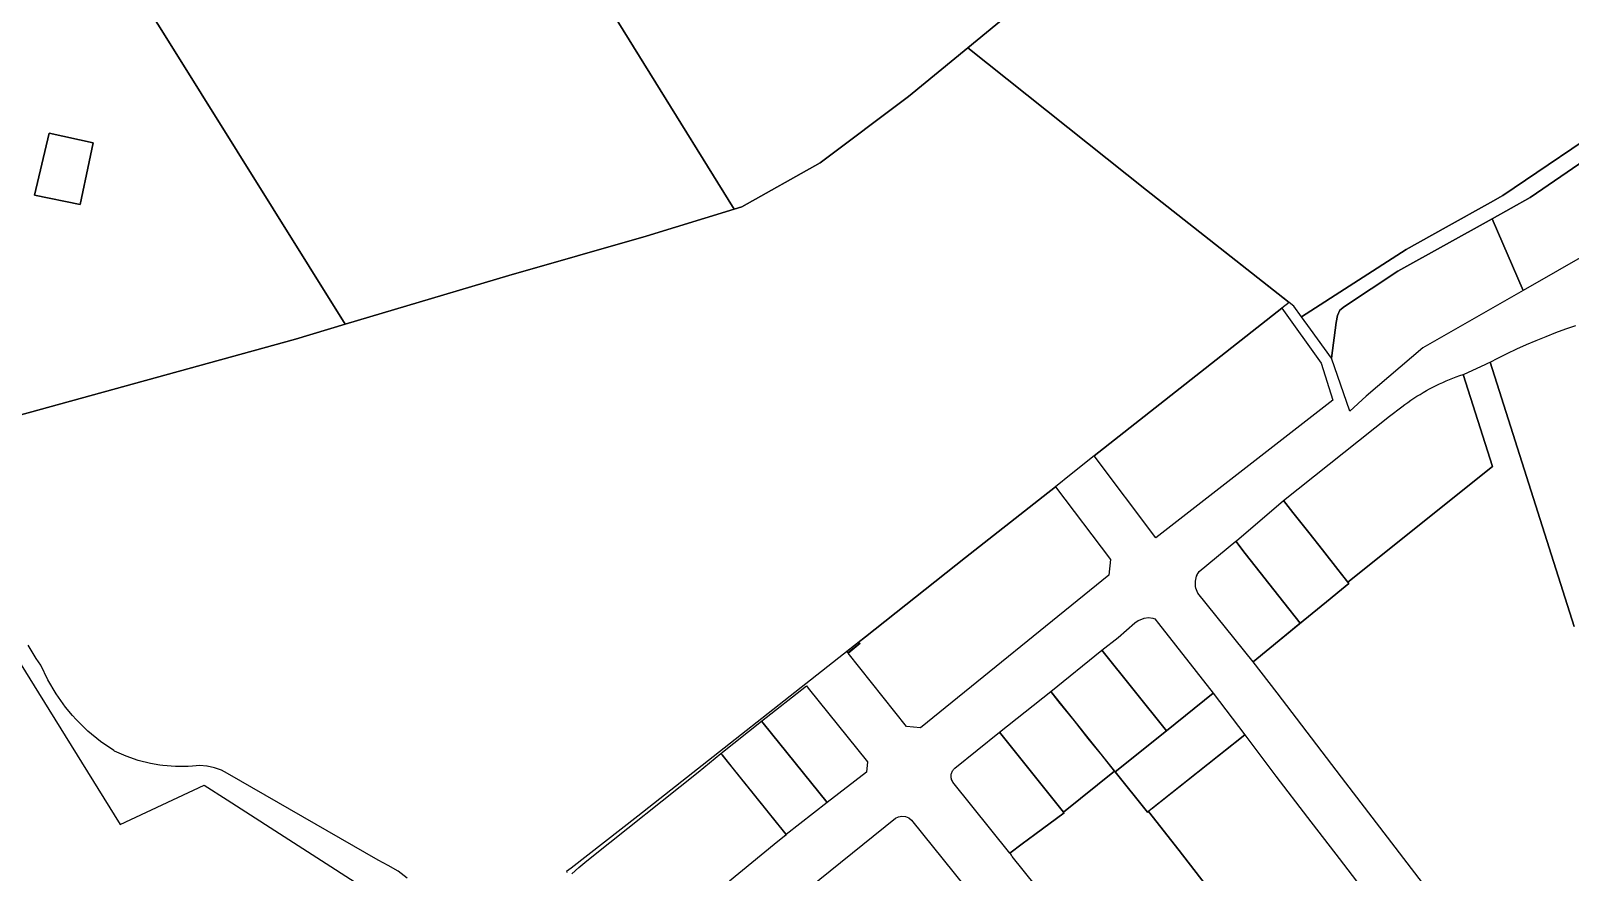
# Model space of a CAD drawing. Header units: metres. Extents: x 3 to 1027712, y 40 to 4430649.
# Drawn here: x 510570.9 to 510867.4, y 4411574.8 to 4411737 of the extents above; entities that cross this region are included whole.
import ezdxf

# ---------------------------------------------------------------- set-up
doc = ezdxf.new("R2010")
doc.units = ezdxf.units.M
doc.header["$MEASUREMENT"] = 0
doc.layers.add('A.ES.SDGC.CP.07003.cadastralparcel — CadastralParcel', color=1, linetype='Continuous')

msp = doc.modelspace()

# ---------------------------------------------------------------- linework, layer by layer
at = {"layer": 'A.ES.SDGC.CP.07003.cadastralparcel — CadastralParcel', "color": 7, "linetype": 'Continuous', "flags": 128}
for points in [[(510644.83, 4411801.95), (510640.89, 4411808.32), (510676.18, 4411828.3), (510680.83, 4411820.46), (510693.3, 4411799.44), (510715.54, 4411811.02), (510723.05, 4411799.99), (510762.15, 4411742.54), (510751.34, 4411733.66), (510739.92, 4411724.29), (510722.91, 4411711.54), (510707.8, 4411703.05), (510706.35, 4411702.6), (510657.64, 4411781.27), (510644.83, 4411801.95)], [(510785.78, 4411706.28), (510751.34, 4411733.66), (510762.15, 4411742.54), (510766.37, 4411746), (510809.35, 4411785.64), (510841.35, 4411814.68), (510854.73, 4411794.52), (510859.16, 4411787.84), (510859.99, 4411786.59), (510860.88, 4411785.25), (510863.8, 4411780.85), (510892.84, 4411737.1), (510894.99, 4411733.86), (510892.4, 4411731.29), (510885.65, 4411726.59), (510876.39, 4411720.13), (510854.42, 4411705.25), (510852, 4411703.89), (510843.48, 4411699.12), (510835.8, 4411694.83), (510815.61, 4411681.88), (510814.14, 4411683.91), (510785.78, 4411706.28)], [(510582.94, 4411758.05), (510574.87, 4411770.96), (510580.85, 4411774.34), (510586.73, 4411777.65), (510596.27, 4411783.05), (510596.64, 4411783.26), (510630.97, 4411802.7), (510640.89, 4411808.32), (510644.83, 4411801.95), (510657.64, 4411781.27), (510706.35, 4411702.6), (510689.38, 4411697.39), (510662.93, 4411689.83), (510640.92, 4411683.26), (510631.45, 4411680.43), (510596.74, 4411735.97), (510582.94, 4411758.05)], [(510555.78, 4411659.36), (510551.98, 4411658.6), (510543.34, 4411694.53), (510539.22, 4411713.91), (510532.34, 4411747.04), (510532.92, 4411747.33), (510556.03, 4411760.35), (510574.87, 4411770.96), (510582.94, 4411758.05), (510596.74, 4411735.97), (510631.45, 4411680.43), (510621.84, 4411677.56), (510555.86, 4411659.37), (510555.78, 4411659.36)], [(510858.3, 4411686.91), (510852.33, 4411700.76), (510859.68, 4411704.84), (510886.74, 4411723.43), (510889.56, 4411714.53), (510892.29, 4411706.36), (510858.3, 4411686.91)], [(510580.39, 4411703.47), (510571.61, 4411705.3), (510574.42, 4411717.23), (510582.88, 4411715.4), (510582.12, 4411711.74), (510580.39, 4411703.47)], [(510571.61, 4411705.3), (510580.39, 4411703.47), (510582.12, 4411711.74), (510582.88, 4411715.4), (510574.42, 4411717.23), (510571.61, 4411705.3)], [(510824.91, 4411663.69), (510821.38, 4411673.92), (510822.27, 4411680.76), (510822.54, 4411682.12), (510823, 4411683.12), (510823.91, 4411683.82), (510834.16, 4411690.65), (510852.33, 4411700.76), (510858.3, 4411686.91), (510839.01, 4411675.88), (510828.05, 4411666.55), (510824.91, 4411663.69)], [(510811.83, 4411683.53), (510819.37, 4411672.95), (510821.62, 4411665.8), (510787.56, 4411639.28), (510775.71, 4411655.04), (510811.83, 4411683.53)], [(510824.55, 4411630.71), (510823.32, 4411632.28), (510822.64, 4411633.14), (510819.64, 4411636.95), (510817.02, 4411640.27), (510813.96, 4411644.16), (510812.16, 4411646.44), (510832.55, 4411662.73), (510834.95, 4411664.53), (510835.52, 4411664.96), (510836.09, 4411665.37), (510836.67, 4411665.77), (510837.25, 4411666.16), (510837.85, 4411666.55), (510838.45, 4411666.92), (510839.05, 4411667.28), (510839.66, 4411667.63), (510840.28, 4411667.97), (510840.91, 4411668.3), (510841.54, 4411668.62), (510842.17, 4411668.93), (510842.81, 4411669.22), (510843.46, 4411669.51), (510844.11, 4411669.78), (510844.76, 4411670.04), (510845.42, 4411670.3), (510846.09, 4411670.53), (510846.76, 4411670.76), (510852.4, 4411652.99), (510824.55, 4411630.71)], [(510750.93, 4411635.48), (510765.86, 4411647.26), (510768.21, 4411649.12), (510778.83, 4411635.1), (510778.48, 4411632.09), (510742.24, 4411602.64), (510739.57, 4411602.92), (510728.29, 4411617.07), (510730.6, 4411618.95), (510728.25, 4411617.12), (510728.01, 4411617.4), (510731.61, 4411620.23), (510750.93, 4411635.48)], [(510802.95, 4411638.6), (510803.14, 4411638.76), (510803.52, 4411639.08), (510812.16, 4411646.44), (510813.96, 4411644.16), (510817.02, 4411640.27), (510819.64, 4411636.95), (510822.64, 4411633.14), (510823.32, 4411632.28), (510824.75, 4411630.46), (510823.32, 4411629.3), (510820.42, 4411626.93), (510815.96, 4411623.29), (510815.57, 4411622.98), (510815.38, 4411622.82), (510812.2, 4411626.83), (510804.76, 4411636.25), (510802.95, 4411638.6)], [(510806.3, 4411615.4), (510795.65, 4411628.64), (510795.5, 4411628.94), (510795.28, 4411629.58), (510795.21, 4411629.91), (510795.18, 4411630.24), (510795.17, 4411630.58), (510795.17, 4411630.81), (510795.19, 4411630.91), (510795.31, 4411631.57), (510795.42, 4411631.89), (510795.51, 4411632.11), (510795.55, 4411632.2), (510795.71, 4411632.49), (510795.89, 4411632.77), (510802.95, 4411638.6), (510804.76, 4411636.25), (510812.2, 4411626.83), (510815.38, 4411622.82), (510811.3, 4411619.48), (510809.5, 4411618.01), (510806.3, 4411615.4)], [(510798.62, 4411609.34), (510789.59, 4411602.11), (510777.19, 4411617.6), (510780.29, 4411620.09), (510783.54, 4411622.9), (510784.18, 4411623.32), (510784.53, 4411623.47), (510784.54, 4411623.48), (510785.31, 4411623.79), (510786.13, 4411623.9), (510786.96, 4411623.81), (510787.34, 4411623.68), (510788.04, 4411622.77), (510798.62, 4411609.34)], [(510779.62, 4411594.31), (510777.01, 4411597.57), (510776.01, 4411598.82), (510774.55, 4411600.64), (510771.87, 4411604), (510769.79, 4411606.59), (510769.16, 4411607.38), (510767.31, 4411609.69), (510777.19, 4411617.6), (510789.59, 4411602.11), (510779.71, 4411594.2), (510779.62, 4411594.31)], [(510724.25, 4411588.27), (510711.91, 4411603.59), (510711.64, 4411603.92), (510720.29, 4411610.74), (510720.47, 4411610.52), (510720.6, 4411610.34), (510732.04, 4411596.12), (510731.81, 4411594.15), (510724.25, 4411588.27)], [(510769.78, 4411586.44), (510757.47, 4411601.82), (510767.31, 4411609.69), (510779.62, 4411594.31), (510769.78, 4411586.44)], [(510804.67, 4411601.31), (510785.94, 4411586.42), (510779.71, 4411594.2), (510789.59, 4411602.11), (510798.62, 4411609.34), (510804.67, 4411601.31)], [(510716.35, 4411582.13), (510704.01, 4411597.45), (510703.8, 4411597.73), (510711.64, 4411603.92), (510711.91, 4411603.59), (510724.25, 4411588.27), (510716.35, 4411582.13)], [(510748.46, 4411592.22), (510748.37, 4411592.37), (510748.23, 4411592.69), (510748.18, 4411592.86), (510748.15, 4411593.03), (510748.13, 4411593.2), (510748.12, 4411593.37), (510748.13, 4411593.55), (510748.16, 4411593.72), (510748.2, 4411593.89), (510748.25, 4411594.06), (510748.32, 4411594.22), (510748.4, 4411594.37), (510748.5, 4411594.52), (510748.61, 4411594.65), (510748.73, 4411594.78), (510748.86, 4411594.9), (510757.47, 4411601.82), (510769.78, 4411586.44), (510769.91, 4411586.27), (510764.25, 4411582.1), (510761.83, 4411580.32), (510759.41, 4411578.54), (510748.46, 4411592.22)], [(510810.66, 4411593.35), (510816.75, 4411585.42), (510822.87, 4411577.46), (510828.92, 4411569.6), (510815.34, 4411559.16), (510811.12, 4411555.91), (510810.49, 4411555.42), (510804.38, 4411563.23), (510798.18, 4411571.15), (510792.03, 4411579.01), (510786.12, 4411586.57), (510786.75, 4411587.07), (510804.67, 4411601.31), (510810.66, 4411593.35)], [(510769.91, 4411586.27), (510769.78, 4411586.44), (510779.62, 4411594.31), (510779.71, 4411594.2), (510785.94, 4411586.42), (510786.12, 4411586.57), (510792.03, 4411579.01), (510798.18, 4411571.15), (510780.44, 4411556.99), (510778.13, 4411555.15), (510777.84, 4411555.51), (510759.92, 4411577.9), (510759.74, 4411578.13), (510759.6, 4411578.3), (510759.41, 4411578.54), (510761.83, 4411580.32), (510764.25, 4411582.1), (510769.91, 4411586.27)], [(510749.17, 4411535.22), (510748.91, 4411535.53), (510719.34, 4411569.1), (510718.54, 4411570.01), (510737.42, 4411585.23), (510738.02, 4411585.52), (510738.67, 4411585.64), (510739.34, 4411585.57), (510739.96, 4411585.31), (510740.48, 4411584.89), (510765.15, 4411554.25), (510765.37, 4411553.72), (510765.49, 4411553.17), (510765.51, 4411552.6), (510765.42, 4411552.04), (510765.23, 4411551.51), (510764.95, 4411551.02), (510749.17, 4411535.22)]]:
    msp.add_lwpolyline(points, close=True, dxfattribs=at)
for points in [[(510555.86, 4411659.37), (510621.84, 4411677.56), (510631.45, 4411680.43), (510640.92, 4411683.26), (510662.93, 4411689.83), (510689.38, 4411697.39), (510706.35, 4411702.6), (510707.8, 4411703.05), (510722.91, 4411711.54), (510739.92, 4411724.29), (510751.34, 4411733.66), (510785.78, 4411706.28), (510813.25, 4411684.62), (510811.83, 4411683.53), (510775.71, 4411655.04), (510771.26, 4411651.52), (510768.21, 4411649.12), (510765.86, 4411647.26), (510750.93, 4411635.48), (510731.61, 4411620.23), (510687.78, 4411585.65), (510674.94, 4411575.66), (510674.07, 4411574.98), (510674.12, 4411574.87), (510674.15, 4411574.79)], [(510886.74, 4411723.43), (510859.68, 4411704.84), (510852.33, 4411700.76), (510834.16, 4411690.65), (510823.91, 4411683.82), (510823, 4411683.12), (510822.54, 4411682.12), (510822.27, 4411680.76), (510821.38, 4411673.92), (510817.35, 4411679.49), (510817.35, 4411679.49), (510815.61, 4411681.88), (510835.8, 4411694.83), (510843.48, 4411699.12), (510852, 4411703.89), (510854.42, 4411705.25), (510876.39, 4411720.13)], [(510868.13, 4411622.2), (510851.93, 4411673.15), (510853.42, 4411673.91), (510855.25, 4411674.81), (510857.1, 4411675.68), (510858.95, 4411676.51), (510860.82, 4411677.31), (510862.71, 4411678.08), (510864.61, 4411678.82), (510866.52, 4411679.52), (510868.44, 4411680.19)], [(510531.03, 4411676.11), (510572.39, 4411609.4), (510588.1, 4411584.07), (510604.26, 4411591.65), (510608.72, 4411588.78), (510651.5, 4411561.23)], [(510886.24, 4411561.2), (510855.35, 4411551.32), (510823.32, 4411593.17), (510810.9, 4411609.4), (510806.3, 4411615.4), (510809.5, 4411618.01), (510811.3, 4411619.48), (510815.96, 4411623.29), (510820.42, 4411626.93), (510823.32, 4411629.3), (510824.75, 4411630.46), (510824.55, 4411630.71), (510852.4, 4411652.99), (510846.76, 4411670.76), (510846.93, 4411670.82), (510851, 4411672.66), (510851.61, 4411672.98), (510851.93, 4411673.15), (510868.13, 4411622.2)], [(510643.38, 4411573.73), (510641.61, 4411575.04), (510639.74, 4411576.17), (510637.77, 4411577.14), (510608.78, 4411593.85), (510607.6, 4411594.48), (510606.27, 4411594.98), (510604.88, 4411595.28), (510604.77, 4411595.3), (510603.46, 4411595.39), (510602.04, 4411595.3), (510601.2, 4411595.24), (510598.76, 4411595.21), (510596.33, 4411595.39), (510595.73, 4411595.47), (510593.92, 4411595.79), (510591.56, 4411596.39), (510589.26, 4411597.19), (510587.03, 4411598.2), (510586.9, 4411598.28), (510584.31, 4411600.06), (510581.88, 4411602.05), (510579.63, 4411604.25), (510578.93, 4411605.02), (510577.59, 4411606.64), (510575.75, 4411609.2), (510574.15, 4411611.9), (510572.8, 4411614.74), (510571.91, 4411616.02), (510570.39, 4411618.58)], [(510675.08, 4411574.55), (510676.4, 4411575.74), (510677.57, 4411576.73), (510678.95, 4411577.84), (510699.4, 4411594.15), (510703.8, 4411597.73), (510704.01, 4411597.45), (510705.9, 4411595.11), (510709.97, 4411590.05), (510714.68, 4411584.2), (510716.35, 4411582.13), (510716.16, 4411581.91), (510716.38, 4411582.04), (510714.06, 4411580.22), (510705.45, 4411573.14)]]:
    msp.add_lwpolyline(points, dxfattribs=at)

doc.saveas('drawing.dxf')
